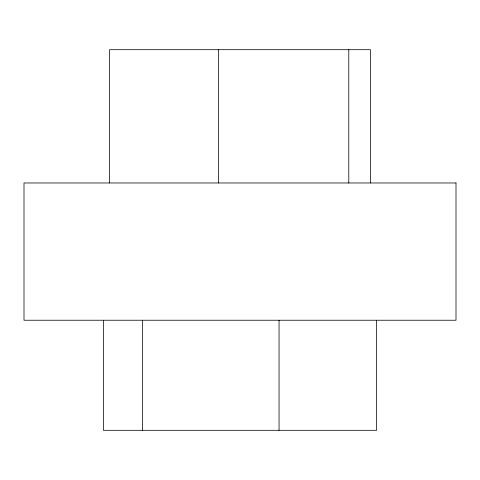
<?xml version="1.0" encoding="UTF-8"?>
<svg xmlns="http://www.w3.org/2000/svg" width="480" height="480" viewBox="0 0 480 480"><rect width="100%" height="100%" fill="white"/><g stroke="black" fill="none" stroke-linecap="round" stroke-linejoin="round"><path stroke-width="0.72" d="M376.638 320.238L376.638 430.296L103.362 430.296L103.362 320.238M370.374 182.976L370.374 49.704L109.626 49.704L109.626 182.976M348.786 49.704L348.786 182.976M279.048 320.238L279.048 430.296M218.406 49.704L218.406 182.976M142.41 320.238L142.41 430.296M456 182.976L24 182.976L24 320.238L456 320.238L456 182.976"/></g></svg>
